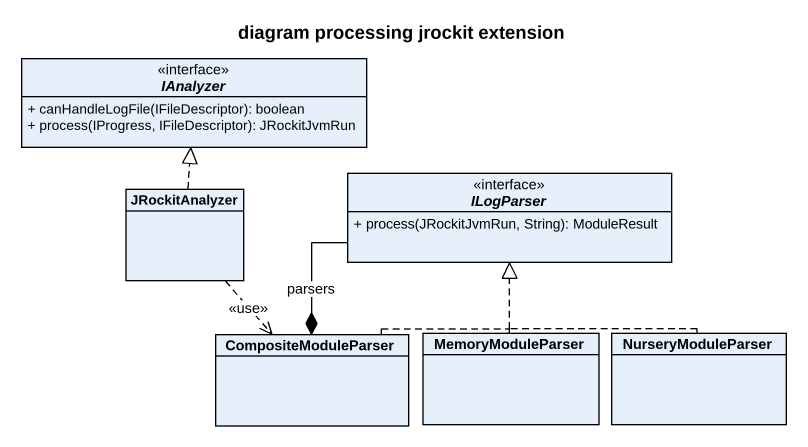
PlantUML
@startuml
title diagram processing jrockit extension
hide circle
hide empty members
skinparam classAttributeIconSize 0
interface IAnalyzer <<interface>> {
  + canHandleLogFile(IFileDescriptor): boolean
  + process(IProgress, IFileDescriptor): JRockitJvmRun
}
interface ILogParser <<interface>> {
  + process(JRockitJvmRun, String): ModuleResult
}
class JRockitAnalyzer
class CompositeModuleParser
class MemoryModuleParser
class NurseryModuleParser
ILogParser --* CompositeModuleParser : parsers
JRockitAnalyzer .up.|> IAnalyzer
JRockitAnalyzer ..> CompositeModuleParser : <<use>>
CompositeModuleParser .up.|> ILogParser
MemoryModuleParser .up.|> ILogParser
NurseryModuleParser .up.|> ILogParser
@enduml
